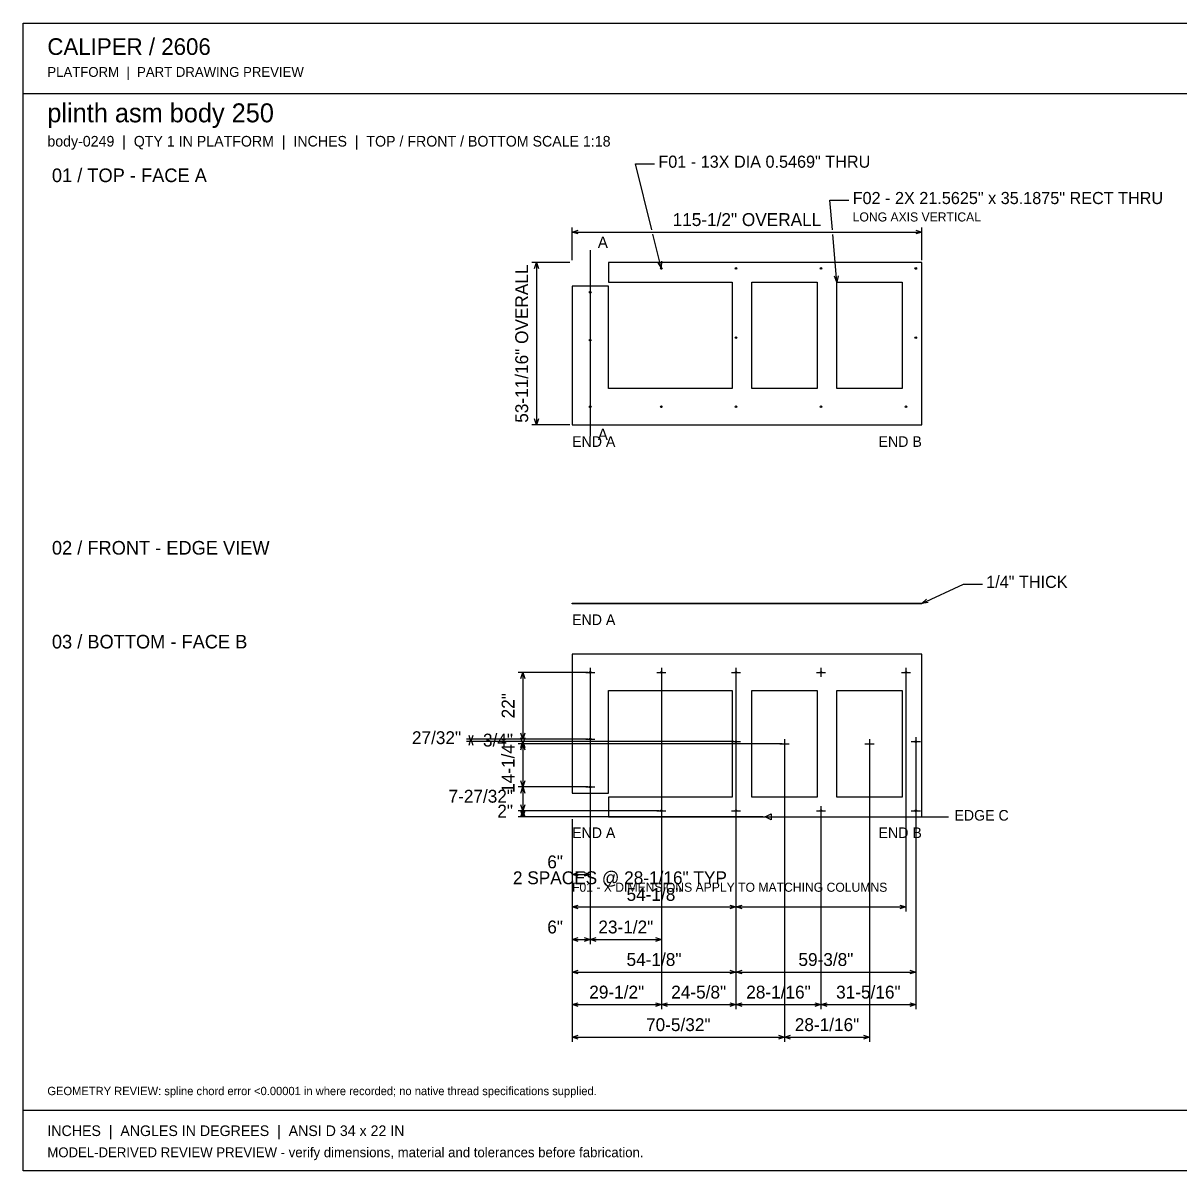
# Model space of a CAD drawing. Header units: inches. Extents: x 8 to 604, y 8 to 388.
# Drawn here: x 8.5 to 390.4, y 8.5 to 387.5 of the extents above; entities that cross this region are included whole.
import ezdxf
from ezdxf.enums import TextEntityAlignment as Align

# ---------------------------------------------------------------- set-up
doc = ezdxf.new("R2010")
doc.units = ezdxf.units.IN
doc.header["$MEASUREMENT"] = 0

msp = doc.modelspace()

# ---------------------------------------------------------------- linework, layer by layer
at = {"layer": 'ANNOTATION'}
for p, q in [((216.11, 319.23), (210.75, 341)), ((210.75, 341), (217, 341)), ((275.73, 319.25), (274.91, 329)), ((274.91, 329), (281.16, 329)), ((189.75, 309.25), (189.75, 320)), ((189.75, 318.5), (191.75, 319.12)), ((189.75, 318.5), (305.25, 318.5)), ((191.75, 317.88), (189.75, 318.5)), ((219.18, 306.77), (216.47, 317.77)), ((277.19, 302), (275.86, 317.75)), ((303.25, 319.12), (305.25, 318.5)), ((305.25, 318.5), (303.25, 317.88)), ((305.25, 309.25), (305.25, 320)), ((195.75, 312.5), (195.75, 251.06)), ((189, 308.5), (176.5, 308.5)), ((177.38, 306.5), (178, 308.5)), ((178, 308.5), (178, 254.81)), ((178, 308.5), (178.62, 306.5)), ((219.18, 306.77), (218.1, 308.56)), ((219.31, 308.86), (219.18, 306.77)), ((277.19, 302), (276.4, 303.94)), ((277.64, 304.05), (277.19, 302)), ((178, 254.81), (177.38, 256.81)), ((178.62, 256.81), (178, 254.81)), ((189, 254.81), (176.5, 254.81)), ((305.25, 195.88), (319, 202.25)), ((319, 202.25), (325.25, 202.25)), ((305.25, 195.88), (306.8, 197.28)), ((307.33, 196.15), (305.25, 195.88)), ((195, 173.09), (172, 173.09)), ((172.88, 171.09), (173.5, 173.09)), ((173.5, 173.09), (173.5, 151.09)), ((173.5, 173.09), (174.12, 171.09)), ((194.25, 173.09), (197.25, 173.09)), ((195.75, 174.59), (195.75, 171.59)), ((195.75, 172.34), (195.75, 83.41)), ((195.75, 172.34), (195.75, 83.41)), ((217.75, 173.09), (220.75, 173.09)), ((219.25, 174.59), (219.25, 171.59)), ((219.25, 172.34), (219.25, 83.41)), ((242.38, 173.09), (245.38, 173.09)), ((243.88, 174.59), (243.88, 171.59)), ((243.88, 172.34), (243.88, 94.16)), ((243.88, 172.34), (243.88, 94.16)), ((270.44, 173.09), (273.44, 173.09)), ((271.94, 174.59), (271.94, 171.59)), ((298.5, 173.09), (301.5, 173.09)), ((300, 174.59), (300, 171.59)), ((300, 172.34), (300, 94.16)), ((173.5, 151.09), (172.88, 153.09)), ((174.12, 153.09), (173.5, 151.09)), ((195, 151.09), (154.86, 151.09)), ((243.13, 150.25), (154.86, 150.25)), ((156.36, 150.25), (155.73, 152.25)), ((155.73, 149.09), (156.36, 151.09)), ((156.98, 152.25), (156.36, 150.25)), ((156.36, 151.09), (156.36, 150.25)), ((156.36, 151.09), (156.98, 149.09)), ((195, 151.09), (172, 151.09)), ((243.13, 150.25), (172, 150.25)), ((259.16, 149.5), (172, 149.5)), ((259.16, 149.5), (172, 149.5)), ((173.5, 149.5), (172.88, 151.5)), ((172.88, 148.25), (173.5, 150.25)), ((172.88, 147.5), (173.5, 149.5)), ((174.12, 151.5), (173.5, 149.5)), ((173.5, 150.25), (173.5, 149.5)), ((173.5, 150.25), (174.12, 148.25)), ((173.5, 149.5), (173.5, 135.26)), ((173.5, 149.5), (174.12, 147.5)), ((194.25, 151.09), (197.25, 151.09)), ((195.75, 152.59), (195.75, 149.59)), ((242.38, 150.25), (245.38, 150.25)), ((243.88, 151.75), (243.88, 148.75)), ((243.88, 149.5), (243.88, 72.66)), ((243.88, 149.5), (243.88, 72.66)), ((258.41, 149.5), (261.41, 149.5)), ((259.91, 151), (259.91, 148)), ((286.47, 149.5), (289.47, 149.5)), ((287.97, 151), (287.97, 148)), ((301.75, 150.25), (304.75, 150.25)), ((303.25, 151.75), (303.25, 148.75)), ((303.25, 149.5), (303.25, 72.66)), ((259.91, 148.75), (259.91, 51.16)), ((259.91, 148.75), (259.91, 51.16)), ((287.97, 148.75), (287.97, 51.16)), ((195, 135.26), (172, 135.26)), ((195, 135.26), (172, 135.26)), ((173.5, 135.26), (172.88, 137.26)), ((172.88, 133.26), (173.5, 135.26)), ((174.12, 137.26), (173.5, 135.26)), ((173.5, 135.26), (173.5, 127.41)), ((173.5, 135.26), (174.12, 133.26)), ((194.25, 135.26), (197.25, 135.26)), ((195.75, 136.76), (195.75, 133.76)), ((195.75, 134.51), (195.75, 104.91)), ((218.5, 127.41), (172, 127.41)), ((218.5, 127.41), (172, 127.41)), ((173.5, 127.41), (172.88, 129.41)), ((172.88, 125.41), (173.5, 127.41)), ((173.5, 125.41), (172.88, 127.41)), ((174.12, 129.41), (173.5, 127.41)), ((173.5, 127.41), (173.5, 125.41)), ((173.5, 127.41), (174.12, 125.41)), ((174.12, 127.41), (173.5, 125.41)), ((217.75, 127.41), (220.75, 127.41)), ((219.25, 128.91), (219.25, 125.91)), ((219.25, 126.66), (219.25, 61.91)), ((219.25, 126.66), (219.25, 61.91)), ((242.38, 127.41), (245.38, 127.41)), ((243.88, 128.91), (243.88, 125.91)), ((243.88, 126.66), (243.88, 61.91)), ((243.88, 126.66), (243.88, 61.91)), ((253.5, 125.41), (255.5, 126.41)), ((255.5, 126.41), (255.5, 124.41)), ((270.44, 127.41), (273.44, 127.41)), ((271.94, 128.91), (271.94, 125.91)), ((271.94, 126.66), (271.94, 61.91)), ((271.94, 126.66), (271.94, 61.91)), ((301.75, 127.41), (304.75, 127.41)), ((303.25, 128.91), (303.25, 125.91)), ((303.25, 126.66), (303.25, 61.91)), ((252.75, 125.41), (172, 125.41)), ((189.75, 124.66), (189.75, 104.91)), ((189.75, 124.66), (189.75, 94.16)), ((189.75, 124.66), (189.75, 83.41)), ((189.75, 124.66), (189.75, 72.66)), ((189.75, 124.66), (189.75, 61.91)), ((189.75, 124.66), (189.75, 51.16)), ((253.5, 125.41), (314, 125.41)), ((255.5, 124.41), (253.5, 125.41)), ((189.75, 106.41), (191.75, 107.03)), ((193.75, 107.03), (195.75, 106.41)), ((189.75, 106.41), (195.75, 106.41)), ((191.75, 105.78), (189.75, 106.41)), ((195.75, 106.41), (193.75, 105.78)), ((189.75, 95.66), (191.75, 96.28)), ((189.75, 95.66), (243.88, 95.66)), ((191.75, 95.03), (189.75, 95.66)), ((241.88, 96.28), (243.88, 95.66)), ((243.88, 95.66), (241.88, 95.03)), ((243.88, 95.66), (245.88, 96.28)), ((243.88, 95.66), (300, 95.66)), ((245.88, 95.03), (243.88, 95.66)), ((298, 96.28), (300, 95.66)), ((300, 95.66), (298, 95.03)), ((189.75, 84.91), (191.75, 85.53)), ((189.75, 84.91), (195.75, 84.91)), ((191.75, 84.28), (189.75, 84.91)), ((193.75, 85.53), (195.75, 84.91)), ((195.75, 84.91), (193.75, 84.28)), ((195.75, 84.91), (197.75, 85.53)), ((195.75, 84.91), (219.25, 84.91)), ((197.75, 84.28), (195.75, 84.91)), ((217.25, 85.53), (219.25, 84.91)), ((219.25, 84.91), (217.25, 84.28)), ((189.75, 74.16), (191.75, 74.78)), ((189.75, 74.16), (243.88, 74.16)), ((191.75, 73.53), (189.75, 74.16)), ((241.88, 74.78), (243.88, 74.16)), ((243.88, 74.16), (241.88, 73.53)), ((243.88, 74.16), (245.88, 74.78)), ((243.88, 74.16), (303.25, 74.16)), ((245.88, 73.53), (243.88, 74.16)), ((301.25, 74.78), (303.25, 74.16)), ((303.25, 74.16), (301.25, 73.53)), ((189.75, 63.41), (191.75, 64.03)), ((189.75, 63.41), (219.25, 63.41)), ((191.75, 62.78), (189.75, 63.41)), ((217.25, 64.03), (219.25, 63.41)), ((219.25, 63.41), (217.25, 62.78)), ((219.25, 63.41), (221.25, 64.03)), ((219.25, 63.41), (243.88, 63.41)), ((221.25, 62.78), (219.25, 63.41)), ((241.88, 64.03), (243.88, 63.41)), ((243.88, 63.41), (241.88, 62.78)), ((243.88, 63.41), (245.88, 64.03)), ((243.88, 63.41), (271.94, 63.41)), ((245.88, 62.78), (243.88, 63.41)), ((269.94, 64.03), (271.94, 63.41)), ((271.94, 63.41), (269.94, 62.78)), ((271.94, 63.41), (273.94, 64.03)), ((271.94, 63.41), (303.25, 63.41)), ((273.94, 62.78), (271.94, 63.41)), ((301.25, 64.03), (303.25, 63.41)), ((303.25, 63.41), (301.25, 62.78)), ((189.75, 52.66), (191.75, 53.28)), ((189.75, 52.66), (259.91, 52.66)), ((191.75, 52.03), (189.75, 52.66)), ((257.91, 53.28), (259.91, 52.66)), ((259.91, 52.66), (257.91, 52.03)), ((259.91, 52.66), (261.91, 53.28)), ((259.91, 52.66), (287.97, 52.66)), ((261.91, 52.03), (259.91, 52.66)), ((285.97, 53.28), (287.97, 52.66)), ((287.97, 52.66), (285.97, 52.03))]:
    msp.add_line(p, q, dxfattribs=at)
at = {"layer": 'OUTLINE'}
for p, q in [((8.5, 387.5), (603.5, 387.5)), ((8.5, 8.5), (8.5, 387.5)), ((8.5, 364.25), (603.5, 364.25)), ((305.25, 308.5), (201.75, 308.5)), ((201.75, 308.5), (201.75, 302)), ((305.25, 254.81), (305.25, 308.5)), ((201.75, 302), (242.62, 302)), ((242.62, 302), (242.62, 266.81)), ((249.12, 266.81), (249.12, 302)), ((249.12, 302), (270.69, 302)), ((270.69, 302), (270.69, 266.81)), ((277.19, 266.81), (277.19, 302)), ((277.19, 302), (298.75, 302)), ((298.75, 302), (298.75, 266.81)), ((201.75, 300.65), (189.75, 300.65)), ((189.75, 300.65), (189.75, 254.81)), ((201.75, 266.81), (201.75, 300.65)), ((242.62, 266.81), (201.75, 266.81)), ((270.69, 266.81), (249.12, 266.81)), ((298.75, 266.81), (277.19, 266.81)), ((189.75, 254.81), (305.25, 254.81)), ((189.75, 196), (305.25, 196)), ((189.75, 195.75), (189.75, 196)), ((305.25, 195.75), (189.75, 195.75)), ((305.25, 196), (305.25, 195.75)), ((305.25, 179.09), (189.75, 179.09)), ((189.75, 179.09), (189.75, 133.26)), ((305.25, 125.41), (305.25, 179.09)), ((201.75, 167.09), (242.62, 167.09)), ((201.75, 133.26), (201.75, 167.09)), ((242.62, 167.09), (242.62, 131.91)), ((249.12, 167.09), (270.69, 167.09)), ((249.12, 131.91), (249.12, 167.09)), ((270.69, 167.09), (270.69, 131.91)), ((277.19, 167.09), (298.75, 167.09)), ((277.19, 131.91), (277.19, 167.09)), ((298.75, 167.09), (298.75, 131.91)), ((189.75, 133.26), (201.75, 133.26)), ((242.62, 131.91), (201.75, 131.91)), ((201.75, 131.91), (201.75, 125.41)), ((270.69, 131.91), (249.12, 131.91)), ((298.75, 131.91), (277.19, 131.91)), ((201.75, 125.41), (305.25, 125.41)), ((8.5, 28.5), (603.5, 28.5)), ((603.5, 8.5), (8.5, 8.5))]:
    msp.add_line(p, q, dxfattribs=at)
for centre in [(219.25, 306.5), (243.88, 306.5), (271.94, 306.5), (303.25, 306.5), (195.75, 298.65), (195.75, 282.81), (243.88, 283.66), (303.25, 283.66), (195.75, 260.81), (219.25, 260.81), (243.88, 260.81), (271.94, 260.81), (300, 260.81), (195.75, 173.09), (219.25, 173.09), (243.88, 173.09), (271.94, 173.09), (300, 173.09), (195.75, 151.09), (243.88, 150.25), (303.25, 150.25), (195.75, 135.26), (219.25, 127.41), (243.88, 127.41), (271.94, 127.41), (303.25, 127.41)]:
    msp.add_circle(centre, 0.273, dxfattribs=at)

# ---------------------------------------------------------------- texts
at = {"layer": 'ANNOTATION'}
for s, height, p in [('CALIPER / 2606', 5.5, (16.5, 377)), ('PLATFORM  |  PART DRAWING PREVIEW', 3.25, (16.5, 369.75)), ('plinth asm body 250', 6.25, (16.5, 354.75)), ('body-0249  |  QTY 1 IN PLATFORM  |  INCHES  |  TOP / FRONT / BOTTOM SCALE 1:18', 3.5, (16.5, 346.75)), ('F01 - 13X DIA 0.5469" THRU', 4, (218.25, 339.75)), ('01 / TOP - FACE A', 4.5, (18, 335)), ('F02 - 2X 21.5625" x 35.1875" RECT THRU', 4, (282.41, 327.75)), ('LONG AXIS VERTICAL', 3, (282.41, 322)), ('A', 3.75, (198.25, 313.25)), ('A', 3.75, (198.25, 249.81)), ('END A', 3.5, (189.75, 247.56)), ('02 / FRONT - EDGE VIEW', 4.5, (18, 212)), ('1/4" THICK', 4, (326.5, 201)), ('END A', 3.5, (189.75, 188.75)), ('03 / BOTTOM - FACE B', 4.5, (18, 181)), ('EDGE C', 3.5, (316, 124.16)), ('END A', 3.5, (189.75, 118.41)), ('F01 - X DIMENSIONS APPLY TO MATCHING COLUMNS', 3, (189.75, 100.66)), ('GEOMETRY REVIEW: spline chord error <0.00001 in where recorded; no native thread specifications supplied.', 2.75, (16.5, 33.5)), ('INCHES  |  ANGLES IN DEGREES  |  ANSI D 34 x 22 IN', 3.5, (16.5, 20)), ('MODEL-DERIVED REVIEW PREVIEW - verify dimensions, material and tolerances before fabrication.', 3.25, (16.5, 13))]:
    msp.add_text(s, height=height, dxfattribs=at).set_placement(p)
for s, p in [('115-1/2" OVERALL', (247.5, 320.5)), ('54-1/8"', (216.81, 97.66)), ('23-1/2"', (207.5, 86.91)), ('54-1/8"', (216.81, 76.16)), ('59-3/8"', (273.56, 76.16)), ('29-1/2"', (204.5, 65.41)), ('24-5/8"', (231.56, 65.41)), ('28-1/16"', (257.91, 65.41)), ('31-5/16"', (287.59, 65.41)), ('70-5/32"', (224.83, 54.66)), ('28-1/16"', (273.94, 54.66))]:
    msp.add_text(s, height=4.25, dxfattribs=at).set_placement(p, align=Align.CENTER)
for s, p in [('53-11/16" OVERALL', (175.25, 281.66)), ('22"', (170.75, 162.09)), ('14-1/4"', (170.75, 142.38))]:
    msp.add_text(s, height=4.25, rotation=90, dxfattribs=at).set_placement(p, align=Align.CENTER)
for s, height, p in [('END B', 3.5, (305.25, 247.56)), ('27/32"', 4.25, (153.11, 149.42)), ('3/4"', 4.25, (170.25, 148.63)), ('7-27/32"', 4.25, (170.25, 130.08)), ('2"', 4.25, (170.25, 125.16)), ('END B', 3.5, (305.25, 118.41)), ('6"', 4.25, (186.75, 108.41)), ('2 SPACES @ 28-1/16" TYP', 4.25, (240.88, 103.16)), ('6"', 4.25, (186.75, 86.91))]:
    msp.add_text(s, height=height, dxfattribs=at).set_placement(p, align=Align.RIGHT)

doc.saveas('drawing.dxf')
